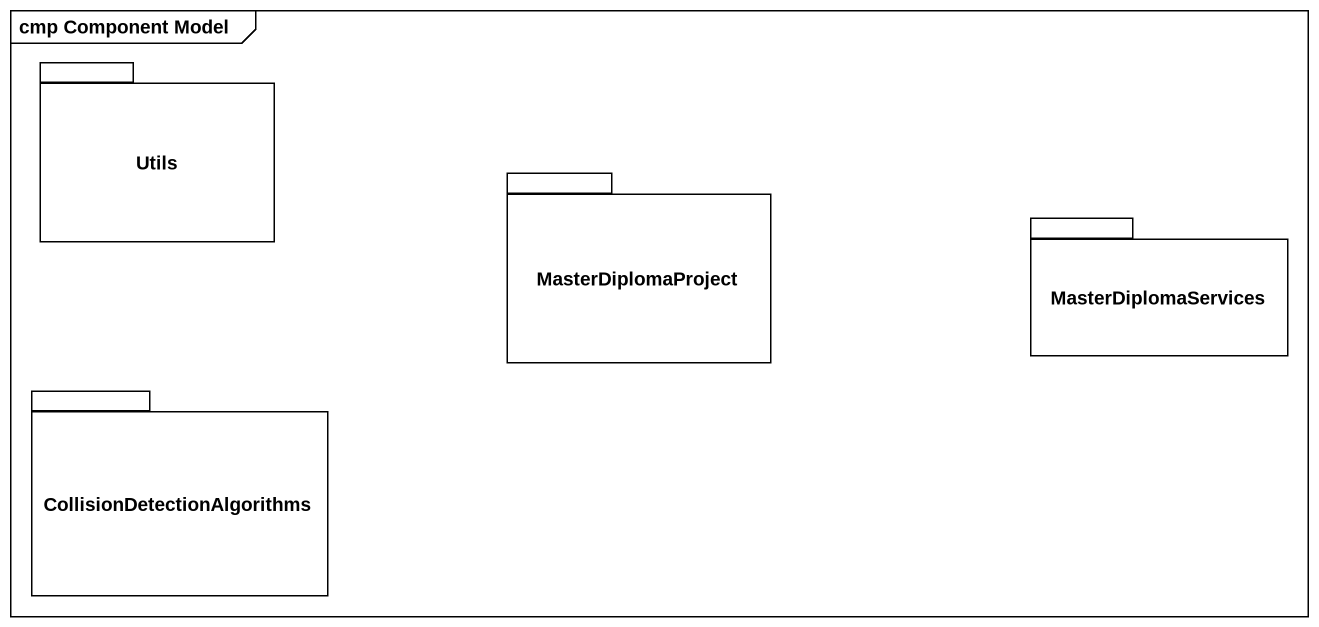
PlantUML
@startuml
mainframe cmp Component Model
package Utils {
}
package MasterDiplomaProject {
}
package MasterDiplomaServices {
}
package CollisionDetectionAlgorithms {
}
@enduml
